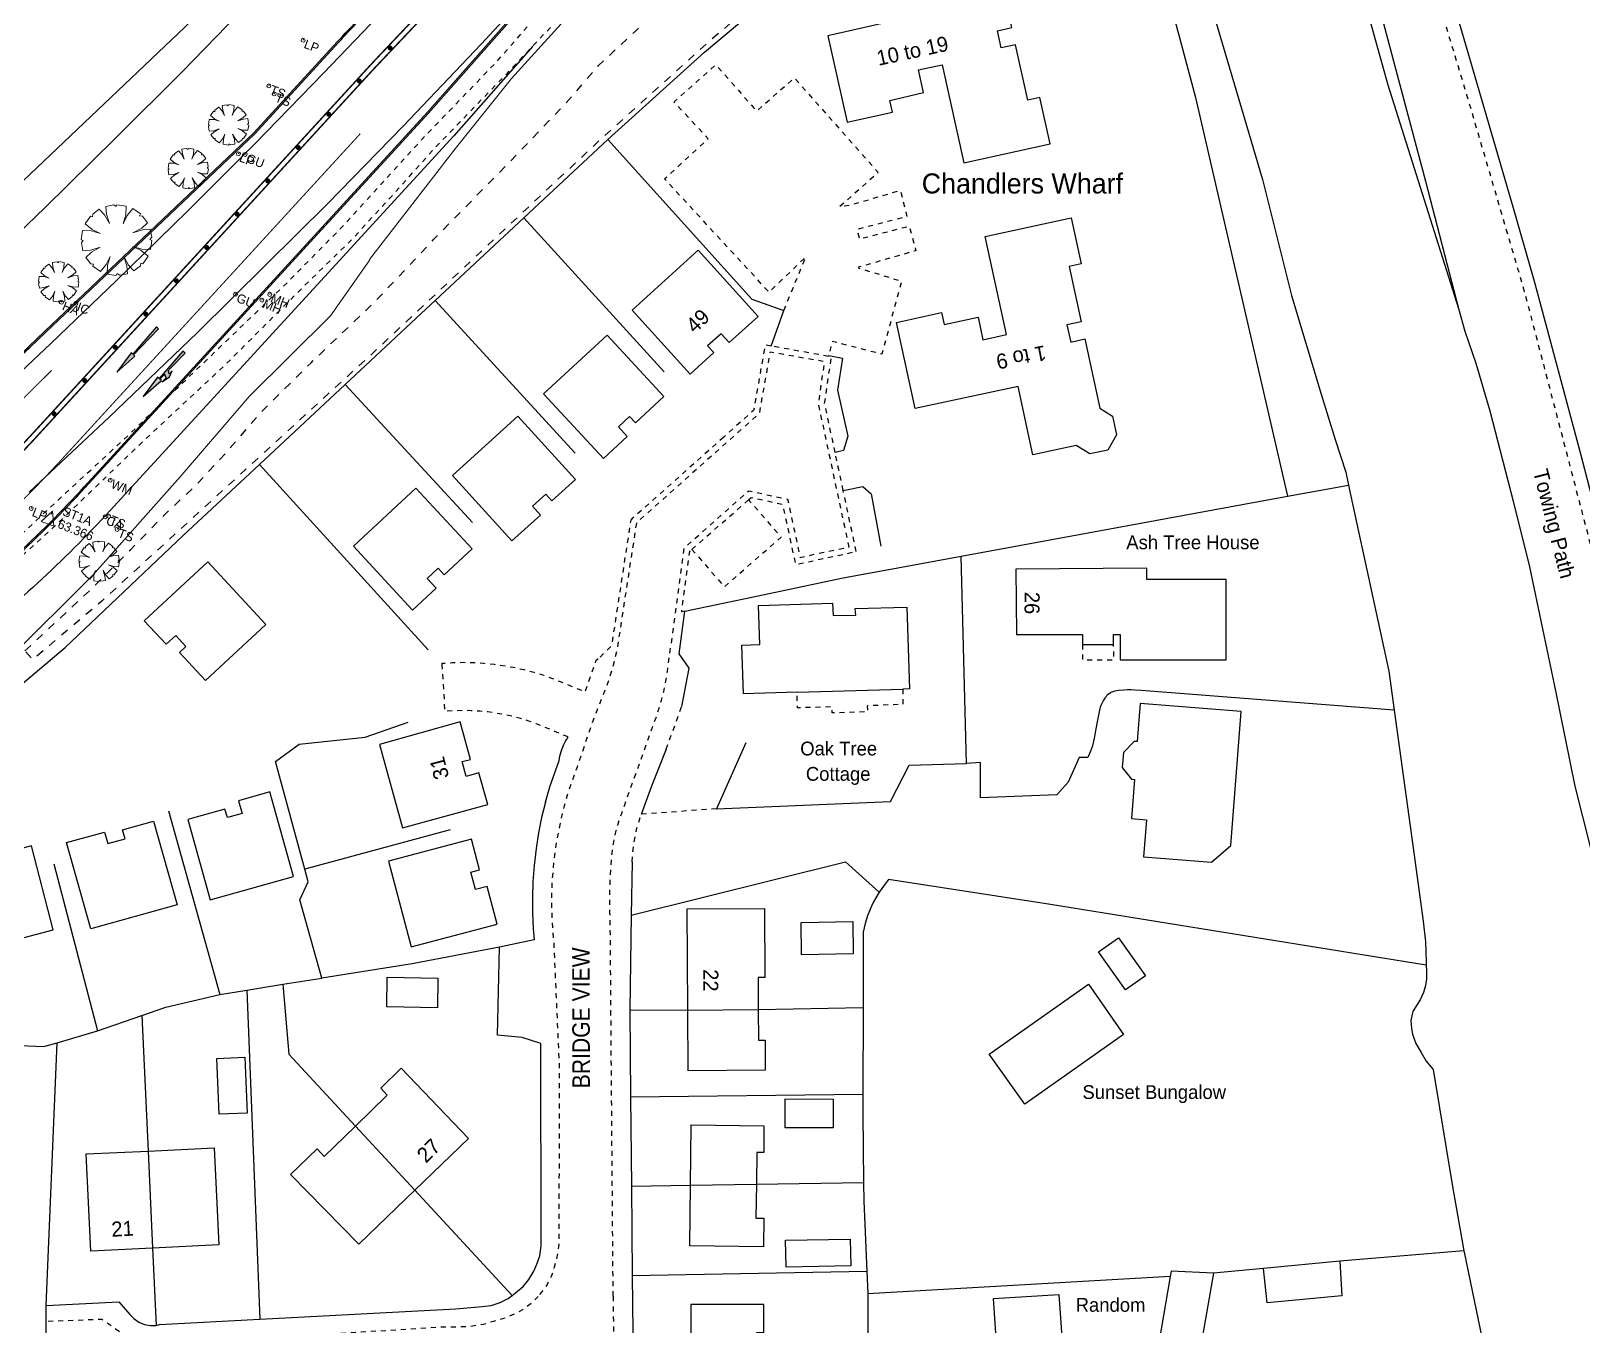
# Model space of a CAD drawing. Extents: x 421500 to 422711, y 436000 to 437000.
# Drawn here: x 422105.8 to 422260.5, y 436530.3 to 436659.3 of the extents above; entities that cross this region are included whole.
import ezdxf
from ezdxf.enums import TextEntityAlignment as Align

# ---------------------------------------------------------------- set-up
doc = ezdxf.new("R2010")
doc.units = 0
for name, pattern in [('10041', [9, 6, -3]), ('10131', [2, 1, 0, 1]), ('716709-ExBase$0$BLIP', [1, 0.5, -0.5]), ('716709-ExBase$0$OS-DASHEDLINE', [1, 0.5, -0.5]), ('716709-ExBase$0$OS-LANDFORM', [1.6, 0.8, -0.8])]:
    doc.linetypes.add(name, pattern=pattern)
doc.layers.get('0').update_dxf_attribs({"color": 210})
for name, color, linetype, lineweight in [('716709-ExBase$0$LCCFences (Open)', 4, '716709-ExBase$0$EFENCE', 0), ('716709-ExBase$0$LCCHedge', 8, 'Continuous', 0), ('716709-ExBase$0$LCCPoint Features', 8, 'Continuous', 0), ('716709-ExBase$0$LCCSurvey Stations', 4, 'Continuous', 0), ('716709-ExBase$0$LCCTrees (Medium)', 8, 'Continuous', 0), ('716709-ExBase$0$LCCTrees (Small)', 8, 'Continuous', 0)]:
    doc.layers.add(name, color=color, linetype=linetype, lineweight=lineweight)
for name, color, linetype in [('716709-ExBase$0$OS-LINE_0001_BLG_OUTLINE', 7, 'Continuous'), ('716709-ExBase$0$OS-LINE_0003_BLG_OUTLINE_OVHD', 7, '716709-ExBase$0$OS-DASHEDLINE'), ('716709-ExBase$0$OS-LINE_0021_ROAD_OR_TRACK', 8, '716709-ExBase$0$OS-DASHEDLINE'), ('716709-ExBase$0$OS-LINE_0030_BLG_DIVISION', 8, 'Continuous'), ('716709-ExBase$0$OS-LINE_0030_OBSTRUCTING_FEAT', 8, 'Continuous'), ('716709-ExBase$0$OS-LINE_0032_PATH_OR_EDGE', 8, '716709-ExBase$0$OS-DASHEDLINE'), ('716709-ExBase$0$OS-LINE_0059_WATER_EDGE_LIMIT', 8, 'Continuous'), ('716709-ExBase$0$OS-LINE_0374_TOP_OF_SLOPE', 8, '716709-ExBase$0$OS-LANDFORM'), ('716709-ExBase$0$OS-LINE_0376_BOT_SLOPE_CLIFF', 8, '716709-ExBase$0$OS-LANDFORM'), ('716709-ExBase$0$OS-TEXT_BUILDING_OR_STRUCTURE', 4, 'Continuous'), ('716709-ExBase$0$OS-TEXT_ROAD_NAME', 7, 'Continuous'), ('716709-ExBase$0$OS-TEXT_ROADSIDE', 4, 'Continuous'), ('716709-ExBase$0$XC-LCCCarriageway', 251, 'Continuous'), ('716709-ExBase$0$XC-LCCVerges', 251, '716709-ExBase$0$BLIP'), ('Lines', 1, 'Continuous'), ('Pr-Edging', 7, 'Continuous'), ('Pr-Kerb', 2, 'Continuous'), ('Pr-KerbEdge', 8, 'Continuous'), ('STUDS', 7, 'Continuous')]:
    doc.layers.add(name, color=color, linetype=linetype)
doc.styles.add('716709-ExBase$0$Romans', font='romans.shx', dxfattribs={"width": 0.9})
doc.styles.add('716709-ExBase$0$Standard', font='romans.shx')
doc.styles.add('716709-ExBase$0$Style-WORKING', font='WORKING.shx')
doc.linetypes.add('716709-ExBase$0$EFENCE', pattern='A,2,-0.4,[1,fenceline,S=1,R=0,X=0,Y=0],-0.4,2', length=4.8)

# ---------------------------------------------------------------- blocks, each defined once
blk = doc.blocks.new('1038al6')
at = {"linetype": 'Continuous'}
h = blk.add_hatch(color=0, dxfattribs=at)
edge = h.paths.add_edge_path()
edge.add_line((-0.09, 2.24), (-0.15, 0))
edge.add_line((-0.15, 0), (0.15, 0))
edge.add_line((0.15, 0), (0.06, 3.6))
edge.add_line((0.06, 3.6), (0.25, 3.6))
edge.add_line((0.25, 3.6), (0, 6))
edge.add_line((0, 6), (-0.25, 3.6))
edge.add_line((-0.25, 3.6), (-0.06, 3.6))
edge.add_line((-0.06, 3.6), (-0.08, 2.89))
edge.add_arc((-0.41, 2.68), 0.397, 32.1192, 89.4308)
edge.add_line((-0.41, 3.08), (-0.41, 3.66))
edge.add_line((-0.41, 3.66), (-0.6, 2.8))
edge.add_line((-0.6, 2.8), (-0.41, 2.16))
edge.add_line((-0.41, 2.16), (-0.41, 2.55))
edge.add_arc((-0.41, 2.24), 0.315, 0.9528, 90.1787, ccw=False)
at = {"color": 0, "linetype": 'Continuous'}
blk.add_lwpolyline([(-0.09, 2.24), (-0.15, 0), (0.15, 0), (0.06, 3.6), (0.25, 3.6), (0, 6), (-0.25, 3.6), (-0.06, 3.6), (-0.08, 2.89, 0.255415), (-0.41, 3.08), (-0.41, 3.66), (-0.6, 2.8), (-0.41, 2.16), (-0.41, 2.55, -0.410262)], format="xyb", close=True, dxfattribs=at)
blk = doc.blocks.new('1038a6')
at = {"linetype": 'Continuous'}
blk.add_hatch(color=0, dxfattribs=at).paths.add_polyline_path([(0.06, 3.6), (0.25, 3.6), (0, 6), (-0.25, 3.6), (-0.06, 3.6), (-0.15, 0), (0.15, 0)])
at = {"color": 0, "linetype": 'Continuous'}
blk.add_lwpolyline([(0.06, 3.6), (0.25, 3.6), (0, 6), (-0.25, 3.6), (-0.06, 3.6), (-0.15, 0), (0.15, 0)], close=True, dxfattribs=at)
blk = doc.blocks.new('stud')
at = {"color": 7, "linetype": 'Continuous', "const_width": 0.25}
blk.add_lwpolyline([(-0.125, 0, 1), (0.125, 0, 1)], format="xyb", close=True, dxfattribs=at)
blk = doc.blocks.new('716709-ExBase$0$MSL2')
at = {"color": 0, "linetype": 'ByBlock', "lineweight": -2, "flags": 128}
blk.add_lwpolyline([(0, 0.5), (0, 1), (1, -1), (-1, -1), (0, 1)], dxfattribs=at)
blk = doc.blocks.new('716709-ExBase$0$TREESYMB_MMS')
at = {"color": 0, "lineweight": -2}
blk.add_lwpolyline([(-0.25, 0), (-0.38, 0.01), (-0.5, 0.05), (-0.47, 0.18), (-0.44, 0.18), (-0.45, 0.22), (-0.39, 0.32), (-0.29, 0.27), (-0.18, 0.18), (-0.27, 0.29), (-0.32, 0.39), (-0.22, 0.45), (-0.18, 0.44), (-0.18, 0.47), (-0.05, 0.5), (-0.01, 0.38), (0, 0.25), (0.01, 0.38), (0.05, 0.5), (0.18, 0.47), (0.18, 0.44), (0.22, 0.45), (0.32, 0.39), (0.27, 0.29), (0.18, 0.18), (0.29, 0.27), (0.39, 0.32), (0.45, 0.22), (0.44, 0.18), (0.47, 0.18), (0.5, 0.05), (0.38, 0.01), (0.25, 0), (0.38, -0.01), (0.5, -0.05), (0.47, -0.18), (0.44, -0.18), (0.45, -0.22), (0.39, -0.32), (0.29, -0.27), (0.18, -0.18), (0.27, -0.29), (0.32, -0.39), (0.22, -0.45), (0.18, -0.44), (0.18, -0.47), (0.05, -0.5), (0.01, -0.38), (0, -0.25), (-0.01, -0.38), (-0.05, -0.5), (-0.18, -0.47), (-0.18, -0.44), (-0.22, -0.45), (-0.32, -0.39), (-0.27, -0.29), (-0.18, -0.18), (-0.29, -0.27), (-0.39, -0.32), (-0.45, -0.22), (-0.44, -0.18), (-0.47, -0.18), (-0.5, -0.05), (-0.38, -0.01), (-0.25, 0)], dxfattribs=at)
blk = doc.blocks.new('716709-ExBase$0$MSL1')
at = {"color": 0, "linetype": 'ByBlock', "lineweight": -2, "flags": 128}
blk.add_lwpolyline([(0, 0), (0, 1), (0.5, 1), (1, 0.5), (1, -0.5), (0.5, -1), (-0.5, -1), (-1, -0.5), (-1, 0.5), (-0.5, 1), (0, 1)], dxfattribs=at)

msp = doc.modelspace()

# ---------------------------------------------------------------- linework, layer by layer
at = {"layer": '716709-ExBase$0$LCCFences (Open)', "flags": 128}
msp.add_lwpolyline([(422139.54, 436636.57), (422148.06, 436647.61), (422153.68, 436654.63), (422161.25, 436662.98), (422168.39, 436670.63), (422177.13, 436680.33), (422183.49, 436687.67), (422190.73, 436696.6), (422194.42, 436700.96)], dxfattribs=at)
msp.add_lwpolyline([(422139.54, 436636.57), (422148.06, 436647.61), (422153.68, 436654.63), (422161.25, 436662.98), (422168.39, 436670.63), (422177.13, 436680.33), (422183.49, 436687.67), (422190.73, 436696.6), (422194.42, 436700.96)], dxfattribs=at)
at = {"layer": '716709-ExBase$0$LCCHedge', "flags": 128}
msp.add_lwpolyline([(422069.79, 436566.01), (422077.8, 436574.88), (422085.98, 436582.35), (422096.39, 436590.36), (422103.59, 436596.8), (422111.93, 436605.08), (422120.67, 436614.92), (422127.52, 436622.94), (422135.63, 436630.96), (422139.56, 436636.54)], dxfattribs=at)
msp.add_lwpolyline([(422069.79, 436566.01), (422077.8, 436574.88), (422085.98, 436582.35), (422096.39, 436590.36), (422103.59, 436596.8), (422111.93, 436605.08), (422120.67, 436614.92), (422127.52, 436622.94), (422135.63, 436630.96), (422139.56, 436636.54)], dxfattribs=at)
at = {"layer": '716709-ExBase$0$OS-LINE_0001_BLG_OUTLINE'}
for p, q in [((422210.6, 436598.21), (422213.71, 436598.21)), ((422182.15, 436593.46), (422192.7, 436593.78))]:
    msp.add_line(p, q, dxfattribs=at)
at = {"layer": '716709-ExBase$0$OS-LINE_0001_BLG_OUTLINE', "flags": 128}
for points in [[(422200.96, 436670.73), (422199.15, 436670.32), (422198.26, 436668.99), (422193.95, 436668.03), (422195.49, 436661.18), (422185.22, 436658.87), (422187.15, 436650.26), (422191.65, 436651.27), (422191.39, 436652.44), (422194.76, 436653.22), (422194.26, 436655.47), (422196.61, 436655.99), (422198.79, 436646.21), (422207.38, 436648.12), (422206.35, 436652.72), (422205.17, 436652.45), (422203.93, 436657.98), (422202.51, 436657.66), (422202.13, 436659.38), (422203.55, 436659.7), (422201.99, 436666.59), (422202.79, 436667.85), (422202.37, 436669.71), (422200.96, 436670.73)], [(422213.14, 436617.59), (422211.33, 436617.2), (422209.96, 436618.03), (422205.66, 436617.1), (422204.18, 436623.94), (422193.92, 436621.72), (422192.06, 436630.32), (422196.56, 436631.29), (422196.81, 436630.12), (422200.19, 436630.83), (422200.68, 436628.59), (422203.02, 436629.1), (422200.89, 436638.87), (422209.46, 436640.74), (422210.46, 436636.15), (422209.28, 436635.89), (422210.48, 436630.37), (422209.06, 436630.06), (422209.43, 436628.35), (422210.85, 436628.66), (422212.34, 436621.77), (422213.59, 436620.96), (422213.99, 436619.11), (422213.14, 436617.59)], [(422171.48, 436625.17), (422165.71, 436631.54), (422172.28, 436637.5), (422178.26, 436630.91), (422175.38, 436628.3), (422174.57, 436629.19), (422173.24, 436627.98), (422173.84, 436627.31), (422171.48, 436625.17)], [(422168.88, 436622.92), (422163.22, 436629.04), (422156.89, 436623.18), (422162.85, 436616.74), (422165.23, 436618.94), (422164.34, 436619.91), (422165.45, 436620.95), (422166.05, 436620.3), (422168.88, 436622.92)], [(422160.05, 436614.65), (422154.33, 436620.97), (422147.81, 436615.07), (422153.73, 436608.53), (422156.59, 436611.11), (422155.79, 436612), (422157.11, 436613.19), (422157.71, 436612.53), (422160.05, 436614.65)], [(422137.92, 436608), (422143.81, 436601.65), (422146.16, 436603.83), (422145.27, 436604.78), (422146.37, 436605.81), (422146.96, 436605.17), (422149.75, 436607.76), (422144.15, 436613.79), (422137.92, 436608)], [(422123.43, 436606.46), (422117.08, 436600.58), (422119.25, 436598.24), (422120.21, 436599.12), (422121.22, 436598.02), (422120.59, 436597.43), (422123.17, 436594.64), (422129.2, 436600.22), (422123.43, 436606.46)], [(422213.71, 436598.21), (422213.71, 436599.22), (422214.35, 436599.22), (422214.36, 436596.68), (422224.94, 436596.69), (422224.94, 436604.7), (422217.01, 436604.69), (422217.01, 436605.82), (422203.96, 436605.71), (422204.01, 436599.21), (422210.6, 436599.21), (422210.6, 436598.21)], [(422182.15, 436593.46), (422176.8, 436593.3), (422176.65, 436598.15), (422178.45, 436598.21), (422178.32, 436602.11), (422185.67, 436602.35), (422185.75, 436601.1), (422188, 436601.15), (422187.95, 436601.8), (422193.1, 436601.95), (422193.35, 436593.8), (422192.7, 436593.78)], [(422216.69, 436577.06), (422223.47, 436576.54), (422225.4, 436578.19), (422226.43, 436591.55), (422216.36, 436592.33), (422216.07, 436588.54), (422215.77, 436588.56), (422214.68, 436587.44), (422214.57, 436585.95), (422215.48, 436584.78), (422215.78, 436584.75), (422215.48, 436580.86), (422216.98, 436580.75), (422216.69, 436577.06)], [(422142.82, 436579.93), (422151.31, 436582.28), (422150.44, 436585.42), (422149.16, 436585.06), (422148.76, 436586.54), (422149.6, 436586.77), (422148.57, 436590.5), (422140.51, 436588.26), (422142.82, 436579.93)], [(422131.94, 436575.1), (422129.58, 436583.52), (422126.46, 436582.65), (422126.82, 436581.38), (422125.36, 436580.97), (422125.12, 436581.82), (422121.42, 436580.78), (422123.66, 436572.78), (422131.94, 436575.1)], [(422118.01, 436580.6), (422120.35, 436572.28), (422111.76, 436569.87), (422109.34, 436578.48), (422113.1, 436579.53), (422113.43, 436578.37), (422115.17, 436578.86), (422114.92, 436579.73), (422118.01, 436580.6)], [(422149.69, 436578.82), (422141.41, 436576.63), (422143.67, 436568.08), (422152.24, 436570.35), (422151.25, 436574.09), (422150.1, 436573.79), (422149.64, 436575.52), (422150.5, 436575.75), (422149.69, 436578.82)], [(422108.01, 436569.78), (422105.82, 436578.14), (422102.73, 436577.33), (422103.06, 436576.07), (422101.61, 436575.69), (422101.39, 436576.53), (422097.71, 436575.56), (422099.8, 436567.62), (422108.01, 436569.78)], [(422171.25, 436561.79), (422171.19, 436571.88), (422178.89, 436571.92), (422178.93, 436565.04), (422178.26, 436565.03), (422178.28, 436561.83)], [(422214.7, 436559.35), (422204.85, 436552.4), (422201.3, 436557.4), (422211.2, 436564.35), (422214.7, 436559.35)], [(422178.28, 436561.83), (422178.3, 436558.79), (422178.96, 436558.79), (422178.98, 436555.78), (422171.28, 436555.74), (422171.25, 436561.79)], [(422138.13, 436550.23), (422141.3, 436553.3), (422140.65, 436554), (422142.7, 436556), (422149.4, 436549), (422144.04, 436543.84)], [(422144.04, 436543.84), (422138.45, 436538.45), (422131.65, 436545.4), (422134.3, 436547.95), (422135, 436547.2), (422138.13, 436550.23)], [(422171.53, 436544.34), (422171.6, 436550.35), (422178.85, 436550.25), (422178.85, 436547.6), (422178.15, 436547.6), (422178.1, 436544.44)], [(422117.9, 436538.06), (422111.75, 436537.75), (422111.3, 436547.45), (422117.45, 436547.74)], [(422117.45, 436547.74), (422124.05, 436548.05), (422124.5, 436538.4), (422117.9, 436538.06)], [(422178.1, 436544.44), (422178.05, 436541.05), (422178.85, 436541.05), (422178.8, 436538.2), (422171.45, 436538.3), (422171.53, 436544.34)], [(422178.15, 436526.71), (422178.15, 436529.65), (422178.85, 436529.65), (422178.85, 436532.45), (422171.55, 436532.45), (422171.58, 436526.65)], [(422208.9, 436524.05), (422202.35, 436523.7), (422201.75, 436533.05), (422208.25, 436533.45), (422208.9, 436524.05)]]:
    msp.add_lwpolyline(points, dxfattribs=at)
at = {"layer": '716709-ExBase$0$OS-LINE_0003_BLG_OUTLINE_OVHD', "flags": 128}
for points in [[(422210.6, 436598.21), (422210.6, 436596.67), (422213.72, 436596.68), (422213.71, 436598.21)], [(422192.7, 436593.78), (422192.7, 436592.25), (422189.15, 436592.1), (422189.2, 436591.5), (422185.65, 436591.4), (422185.65, 436592), (422182.2, 436591.9), (422182.15, 436593.46)]]:
    msp.add_lwpolyline(points, dxfattribs=at)
at = {"layer": '716709-ExBase$0$OS-LINE_0021_ROAD_OR_TRACK'}
for p, q in [((422147.05, 436591.78), (422146.79, 436596.15)), ((422163.82, 436533.26), (422163.89, 436523.73))]:
    msp.add_line(p, q, dxfattribs=at)
at = {"layer": '716709-ExBase$0$OS-LINE_0021_ROAD_OR_TRACK', "flags": 128}
for points in [[(422163.82, 436533.26), (422163.53, 436570.49), (422163.5, 436571.46), (422163.48, 436572.23), (422163.49, 436573.97), (422163.6, 436576.04), (422163.65, 436576.73), (422163.72, 436577.42), (422163.84, 436578.34), (422163.97, 436579.02), (422164.13, 436579.69), (422164.32, 436580.36), (422164.68, 436581.42), (422164.98, 436582.25), (422167.85, 436590.29), (422168.16, 436591.1), (422168.65, 436592.66), (422168.86, 436593.51), (422169.04, 436594.36), (422169.23, 436595.54), (422170.03, 436601.33), (422170.89, 436607.82), (422177.34, 436613.53), (422181.21, 436612.7), (422182.45, 436606.9), (422187.34, 436607.94), (422185.25, 436617.73), (422184.29, 436622.22), (422184.9, 436626.39), (422179.46, 436627.36), (422178.37, 436621.23), (422174.03, 436617.36), (422166.13, 436610.31), (422164.24, 436597.97), (422164.17, 436597.54), (422163.7, 436595.72), (422163.27, 436594.34), (422162.37, 436592.04), (422161.83, 436590.69), (422160.22, 436586.03), (422159.31, 436583.44), (422158.9, 436582.01), (422158.55, 436580.56), (422158.26, 436579.1), (422158.02, 436577.63), (422157.83, 436576), (422157.72, 436574.51), (422157.67, 436573.02), (422157.69, 436571.53), (422157.76, 436570.04), (422157.89, 436568.56), (422158.45, 436556), (422158.45, 436555.45), (422158.4, 436538.45), (422158.25, 436537.35), (422157.95, 436536.15), (422157.65, 436535.25), (422157.25, 436534.45), (422156.9, 436533.95), (422156.35, 436533.25)], [(422146.79, 436596.15), (422146.78, 436596.35), (422147.82, 436596.41), (422148.85, 436596.44), (422149.89, 436596.42), (422150.92, 436596.35), (422151.95, 436596.25), (422153.89, 436595.94), (422154.9, 436595.72), (422155.9, 436595.45), (422156.9, 436595.15), (422157.87, 436594.8), (422161.01, 436593.51)], [(422159.34, 436589), (422156.14, 436590.32), (422155.4, 436590.59), (422154.58, 436590.83), (422153.76, 436591.06), (422153, 436591.22), (422151.34, 436591.49), (422150.52, 436591.57), (422149.68, 436591.62), (422148.87, 436591.64), (422148.03, 436591.61), (422147.06, 436591.56), (422147.05, 436591.78)], [(422156.35, 436533.25), (422155.75, 436532.65), (422155.15, 436532.15), (422154.15, 436531.55), (422153.05, 436531.1), (422151.85, 436530.75), (422150.85, 436530.45), (422149.6, 436530.25), (422148.4, 436530.2), (422147.15, 436530.2), (422136.55, 436529.55), (422116.45, 436528.45), (422112.85, 436530.95), (422107.29, 436530.75)]]:
    msp.add_lwpolyline(points, dxfattribs=at)
at = {"layer": '716709-ExBase$0$OS-LINE_0030_BLG_DIVISION'}
for p, q in [((422171.25, 436561.79), (422178.28, 436561.83)), ((422138.13, 436550.23), (422144.04, 436543.84)), ((422117.45, 436547.74), (422117.9, 436538.06)), ((422171.53, 436544.34), (422178.1, 436544.44))]:
    msp.add_line(p, q, dxfattribs=at)
at = {"layer": '716709-ExBase$0$OS-LINE_0030_OBSTRUCTING_FEAT'}
for p, q in [((422154.92, 436640.72), (422163.3, 436648.53)), ((422146.08, 436632.49), (422154.92, 436640.72)), ((422154.92, 436640.72), (422168.9, 436625.4)), ((422144.69, 436631.19), (422146.08, 436632.49)), ((422146.08, 436632.49), (422160.03, 436617.27)), ((422137.1, 436624.12), (422144.69, 436631.19)), ((422179.57, 436627.95), (422180.83, 436631.5)), ((422128.56, 436616.16), (422137.1, 436624.12)), ((422137.1, 436624.12), (422149.79, 436610.36)), ((422128.56, 436616.16), (422145.38, 436597.7)), ((422231.03, 436612.99), (422237.12, 436614.11)), ((422198.51, 436607.02), (422231.03, 436612.99)), ((422199.04, 436586.37), (422198.51, 436607.02)), ((422177.04, 436588.42), (422174.12, 436581.85)), ((422119.48, 436581.64), (422124.62, 436563.35)), ((422147.58, 436579.76), (422133.09, 436575.83)), ((422108.05, 436576.35), (422112.41, 436559.71)), ((422165.73, 436576.57), (422165.61, 436571.25)), ((422165.61, 436571.25), (422165.48, 436561.8)), ((422130.9, 436564.36), (422134.77, 436564.98)), ((422124.62, 436563.35), (422127.29, 436563.78)), ((422127.29, 436563.78), (422130.9, 436564.36)), ((422127.29, 436563.78), (422128.6, 436530.97)), ((422165.48, 436561.8), (422165.56, 436553.15)), ((422165.48, 436561.8), (422171.25, 436561.79)), ((422178.28, 436561.83), (422188.73, 436562.05)), ((422188.73, 436562.05), (422188.7, 436553.4)), ((422112.41, 436559.71), (422116.84, 436561.24)), ((422116.84, 436561.24), (422117.45, 436547.74)), ((422107.3, 436532.35), (422108.38, 436558.53)), ((422108.38, 436558.53), (422112.41, 436559.71)), ((422165.56, 436553.15), (422188.7, 436553.4)), ((422165.56, 436553.15), (422165.65, 436544.25)), ((422165.65, 436544.25), (422171.53, 436544.34)), ((422178.1, 436544.44), (422188.78, 436544.6)), ((422144.04, 436543.84), (422153.75, 436533.35)), ((422165.65, 436544.25), (422165.73, 436535.35)), ((422117.9, 436538.06), (422118.25, 436530.35)), ((422236.25, 436536.75), (422228.65, 436536.03)), ((422248.62, 436537.8), (422236.25, 436536.75)), ((422165.73, 436535.35), (422189.1, 436535.75)), ((422165.73, 436535.35), (422165.81, 436526.6)), ((422189.1, 436535.75), (422189.2, 436533.5)), ((422219.36, 436535.24), (422189.2, 436533.5)), ((422228.65, 436536.03), (422223.65, 436535.55)), ((422189.2, 436533.5), (422189.22, 436526.8)), ((422107.29, 436530.75), (422107.3, 436532.35)), ((422107.27, 436524.35), (422107.29, 436530.75))]:
    msp.add_line(p, q, dxfattribs=at)
at = {"layer": '716709-ExBase$0$OS-LINE_0030_OBSTRUCTING_FEAT', "flags": 128}
for points in [[(422189.76, 436751.07), (422172.9, 436727.6), (422153.15, 436700.55), (422132.95, 436672.7), (422123.15, 436661.65), (422105.05, 436644.45)], [(422218.04, 436727.69), (422219.65, 436726.25), (422220, 436725.7), (422220.45, 436725.1), (422221.25, 436723.7), (422222.4, 436721.4), (422222.75, 436720.45), (422224.25, 436715.5), (422227.7, 436704.3), (422233.8, 436684.1), (422240.35, 436661.1), (422244.8, 436644.4), (422248.1, 436631.7)], [(422229.72, 436720.82), (422230.85, 436717.9), (422237.05, 436696.9), (422244.65, 436672.15), (422253.6, 436641.5), (422255.7, 436634.2), (422260.25, 436617.2), (422264.75, 436599.95), (422267.4, 436589.15), (422267.7, 436585.8), (422269.75, 436574.85), (422272.25, 436561.1), (422273.7, 436553.55), (422276.25, 436531.7), (422277.9, 436518.7), (422278.85, 436510.95), (422281.3, 436500)], [(422163.3, 436648.53), (422172.93, 436657.25), (422209.48, 436687.9), (422210.02, 436688.16)], [(422210.02, 436688.16), (422215.21, 436673.93), (422217.66, 436667.32), (422219.55, 436661.44), (422221.88, 436652.74), (422231.03, 436612.99)], [(422163.3, 436648.53), (422177.63, 436632.64), (422180.83, 436631.5)], [(422185.31, 436627.01), (422186.68, 436626.76), (422186.19, 436623.56), (422187.22, 436618.97), (422186.77, 436617.54), (422185.95, 436617.35)], [(422113.7, 436602.21), (422120.98, 436609.1), (422128.56, 436616.16)], [(422186.75, 436613.57), (422188.72, 436613.97), (422189.54, 436613.22), (422190.5, 436608)], [(422188.54, 436605.19), (422190.94, 436605.63), (422198.51, 436607.02)], [(422170.97, 436601.53), (422178.29, 436603.08), (422186.57, 436604.83), (422188.54, 436605.19)], [(422103.63, 436593.23), (422109.18, 436597.93), (422113.7, 436602.21)], [(422170.66, 436592.04), (422171.41, 436595.86), (422170.4, 436597.3), (422170.97, 436601.53)], [(422241.68, 436591.68), (422216.46, 436593.62), (422215.82, 436593.68), (422215.45, 436593.7), (422215.09, 436593.69), (422214.73, 436593.67), (422214.18, 436593.64), (422213.82, 436593.56), (422213.64, 436593.5), (422213.54, 436593.46), (422213.45, 436593.42), (422213.36, 436593.37), (422213.27, 436593.31), (422213.11, 436593.19), (422213.01, 436593.09), (422212.96, 436593.03), (422212.92, 436592.98), (422212.88, 436592.92), (422212.83, 436592.86), (422212.71, 436592.68), (422212.68, 436592.61), (422212.56, 436592.41), (422212.49, 436592.27), (422212.44, 436592.12), (422212.38, 436591.98), (422212.34, 436591.83), (422212.3, 436591.67), (422212.26, 436591.52), (422212.04, 436590.34), (422211.78, 436588.87), (422211.59, 436588.12), (422211.42, 436587.58), (422211.13, 436586.96), (422210.28, 436586.97), (422209.19, 436584.48), (422208.06, 436583.24), (422200.43, 436582.92), (422200.43, 436586.44), (422199.04, 436586.37)], [(422133.09, 436575.83), (422130.15, 436586.55), (422132.53, 436588.29), (422139.11, 436588.98), (422143.39, 436590.49)], [(422157.06, 436582.5), (422157.5, 436584.02), (422158.43, 436586.66), (422158.51, 436587.1), (422158.56, 436587.32), (422158.63, 436587.54), (422158.7, 436587.75), (422158.79, 436587.98), (422158.88, 436588.19), (422159.08, 436588.59), (422159.2, 436588.78), (422159.34, 436589)], [(422169.1, 436587.77), (422167.63, 436584.09), (422166.62, 436581.29)], [(422174.12, 436581.85), (422191.47, 436582.56), (422193.33, 436586.2), (422199.04, 436586.37)], [(422157.06, 436582.5), (422156.69, 436580.98), (422156.38, 436579.44), (422156.14, 436577.89), (422155.94, 436576.18), (422155.82, 436574.61), (422155.77, 436573.05), (422155.79, 436571.48), (422155.86, 436569.91), (422155.96, 436568.79), (422152.5, 436568.05)], [(422134.77, 436564.98), (422132.58, 436572.78), (422133.43, 436574.58), (422133.09, 436575.83)], [(422165.61, 436571.25), (422186.98, 436576.57), (422190.34, 436573.52)], [(422244.87, 436566.25), (422207.4, 436572.3), (422191.27, 436574.81), (422190.87, 436574.26), (422190.6, 436573.9), (422190.34, 436573.52)], [(422190.34, 436573.52), (422190, 436572.96), (422189.78, 436572.56), (422189.58, 436572.14), (422189.4, 436571.73), (422189.22, 436571.28), (422189.08, 436570.85), (422188.95, 436570.42), (422188.84, 436569.99), (422188.75, 436569.55), (422188.73, 436562.05)], [(422187.75, 436567.4), (422182.6, 436567.3), (422182.55, 436570.5), (422187.7, 436570.6), (422187.75, 436567.4)], [(422152.5, 436568.05), (422143.77, 436566.38), (422134.77, 436564.98)], [(422153.75, 436533.35), (422154.1, 436533.6), (422154.85, 436534.25), (422155.4, 436534.95), (422155.9, 436535.75), (422156.2, 436536.45), (422156.5, 436537.3), (422156.65, 436538.3), (422156.65, 436538.55), (422156.6, 436558.45), (422154.75, 436559.05), (422152.3, 436559.3), (422152.5, 436568.05)], [(422216.9, 436565.2), (422214.9, 436563.8), (422212.2, 436567.6), (422214.2, 436569), (422216.9, 436565.2)], [(422146.3, 436562), (422141.25, 436562.1), (422141.3, 436565.05), (422146.35, 436564.95), (422146.3, 436562)], [(422116.84, 436561.24), (422119.22, 436562.06), (422124.62, 436563.35)], [(422130.9, 436564.36), (422131.5, 436557.4), (422138.13, 436550.23)], [(422095.77, 436557.36), (422096.45, 436557.59), (422097.15, 436557.78), (422098.53, 436558.08), (422099.25, 436558.19), (422099.96, 436558.27), (422100.68, 436558.32), (422101.41, 436558.35), (422102.23, 436558.34), (422107.08, 436558.15), (422108.38, 436558.53)], [(422127.35, 436551.5), (422124.55, 436551.4), (422124.3, 436556.95), (422127.1, 436557.1), (422127.35, 436551.5)], [(422185.75, 436550.05), (422180.95, 436550.05), (422180.95, 436552.95), (422185.75, 436552.9), (422185.75, 436550.05)], [(422188.7, 436553.4), (422188.7, 436551.45), (422188.78, 436544.6)], [(422188.78, 436544.6), (422188.8, 436542.75), (422189.1, 436535.75)], [(422187.5, 436536.3), (422181.05, 436536.15), (422181, 436538.85), (422187.45, 436538.95), (422187.5, 436536.3)], [(422236.25, 436536.75), (422236.45, 436533.3), (422229, 436532.6), (422228.65, 436536.03)], [(422219.36, 436535.24), (422217.55, 436524.75), (422216.45, 436524.7), (422214.75, 436523.8), (422214.59, 436522.3)], [(422223.65, 436535.55), (422219.32, 436510.73), (422218.67, 436507), (422217.45, 436500)], [(422223.65, 436535.55), (422219.45, 436535.75), (422219.36, 436535.24)], [(422107.3, 436532.35), (422114.55, 436532.7), (422115.65, 436531.45), (422116.05, 436531.05), (422116.55, 436530.7), (422117.1, 436530.45), (422117.7, 436530.35), (422118.25, 436530.35)], [(422128.6, 436530.97), (422148.15, 436532), (422150.75, 436532.25), (422151.65, 436532.35), (422152.55, 436532.65), (422153.35, 436533.05), (422153.75, 436533.35)], [(422118.25, 436530.35), (422118.6, 436530.45), (422128.6, 436530.97)]]:
    msp.add_lwpolyline(points, dxfattribs=at)
at = {"layer": '716709-ExBase$0$OS-LINE_0032_PATH_OR_EDGE'}
for p, q in [((422185.29, 436626.93), (422179.57, 436627.95)), ((422185.31, 436627.01), (422185.29, 436626.93)), ((422186.75, 436613.57), (422185.95, 436617.35)), ((422171.66, 436607.69), (422177.32, 436612.64)), ((422188.05, 436607.48), (422186.75, 436613.57)), ((422169.1, 436587.77), (422170.66, 436592.04)), ((422174.12, 436581.85), (422166.62, 436581.29))]:
    msp.add_line(p, q, dxfattribs=at)
at = {"layer": '716709-ExBase$0$OS-LINE_0032_PATH_OR_EDGE', "flags": 128}
for points in [[(422222.6, 436733.8), (422228.9, 436719.55), (422234.25, 436701.45), (422239.45, 436684.2), (422248.9, 436653), (422254.65, 436633.4), (422262.85, 436602), (422265.95, 436589.1), (422268.65, 436574.3), (422272.1, 436554.85), (422273.65, 436544.95), (422275.35, 436528.95), (422277.05, 436515.4), (422280.15, 436500)], [(422180.83, 436631.5), (422183.03, 436636.84), (422179.36, 436633.33), (422168.95, 436644.61), (422173.29, 436648.61), (422169.9, 436652.28), (422174.06, 436655.98), (422178.13, 436651.37), (422181.88, 436654.68), (422190.23, 436645.25), (422186.4, 436641.85), (422187.45, 436642.01), (422192.45, 436643.47), (422193.1, 436640.86), (422188.12, 436639.57), (422188.36, 436638.63), (422193.34, 436639.91), (422194, 436637.46), (422188.27, 436635.81), (422188.25, 436635.75), (422192.58, 436634.41), (422190.81, 436627.95), (422190.59, 436627.15), (422185.64, 436628.42), (422185.31, 436627.01)], [(422179.57, 436627.95), (422178.97, 436628.06), (422177.82, 436621.54), (422174.85, 436618.89), (422174.84, 436618.88)], [(422185.95, 436617.35), (422185.84, 436617.86), (422184.9, 436622.24), (422185.58, 436626.88), (422185.29, 436626.93)], [(422174.84, 436618.88), (422173.63, 436617.81), (422165.73, 436610.76)], [(422171.66, 436607.69), (422174.91, 436603.97), (422180.57, 436608.92), (422177.32, 436612.64)], [(422177.32, 436612.64), (422177.58, 436612.87), (422180.71, 436612.19), (422181.99, 436606.19), (422188.05, 436607.48)], [(422165.73, 436610.76), (422165.57, 436610.62), (422163.65, 436598.06), (422163.64, 436598.06), (422162.32, 436596.78)], [(422170.97, 436601.53), (422170.65, 436601.46), (422171.46, 436607.52), (422171.66, 436607.69)], [(422162.32, 436596.78), (422162.07, 436596.54), (422161.01, 436593.51)], [(422165.73, 436576.57), (422165.76, 436577.18), (422165.81, 436577.8), (422165.94, 436578.7), (422166.05, 436579.3), (422166.19, 436579.9), (422166.36, 436580.49), (422166.62, 436581.29)]]:
    msp.add_lwpolyline(points, dxfattribs=at)
at = {"layer": '716709-ExBase$0$OS-LINE_0059_WATER_EDGE_LIMIT', "flags": 128}
for points in [[(422218.04, 436727.69), (422219.25, 436726.05), (422222.55, 436717.65), (422223.75, 436713.85), (422230.25, 436691.85), (422233.15, 436682.35), (422241.05, 436654), (422248.1, 436631.7)], [(422210.08, 436719.22), (422210.2, 436704.45), (422210.7, 436703.15), (422212.55, 436697.8), (422213.95, 436693.55), (422214.35, 436692.45), (422215.05, 436690.5), (422217.65, 436681.5), (422219.85, 436673.8), (422221.15, 436669.7), (422222.2, 436666.25), (422222.7, 436664.35), (422228.55, 436644.55), (422231.45, 436633), (422234.4, 436623.15), (422235.8, 436618.65), (422236.85, 436615.4), (422237.12, 436614.11)], [(422248.1, 436631.7), (422248.72, 436629.43), (422249.8, 436626.25), (422251.2, 436621.5), (422253.55, 436612.5), (422255.15, 436605.95), (422257.75, 436593.6), (422259.7, 436584.1), (422262.05, 436574.75), (422263.55, 436568.45), (422266.7, 436549), (422269.6, 436529.5), (422271.75, 436515.7), (422274.35, 436500)], [(422237.12, 436614.11), (422237.2, 436613.75), (422241.15, 436595.55), (422241.68, 436591.68)], [(422241.68, 436591.68), (422243.55, 436578.2), (422244.55, 436570.65), (422244.8, 436568.6), (422244.85, 436566.6), (422244.87, 436566.25)], [(422244.87, 436566.25), (422244.9, 436565.7), (422244.9, 436564.9), (422244.8, 436564.25), (422244.6, 436563.55), (422244.25, 436562.8), (422243.9, 436562.25), (422243.55, 436561.65), (422243.5, 436561.5), (422243.35, 436560.75), (422243.4, 436559.95), (422243.5, 436559.4), (422243.85, 436558.45), (422244.35, 436557.55), (422244.85, 436556.7), (422245.55, 436555.85), (422247.5, 436544.2), (422248.62, 436537.8)], [(422248.62, 436537.8), (422248.65, 436537.65), (422251, 436526.25), (422253.05, 436515.9), (422253.1, 436515.66)]]:
    msp.add_lwpolyline(points, dxfattribs=at)
at = {"layer": '716709-ExBase$0$OS-LINE_0374_TOP_OF_SLOPE', "flags": 128}
msp.add_lwpolyline([(422105.18, 436597.58), (422111.7, 436603.65), (422115.7, 436607.65), (422119.25, 436611.3), (422122.15, 436614), (422125.25, 436617.35), (422128.8, 436621.45), (422133.7, 436626.3), (422140, 436632.3), (422145.95, 436638.6), (422153.55, 436646.35), (422159.1, 436652.15), (422162.35, 436655.9), (422166.1, 436659.4), (422170.25, 436663.45), (422173.65, 436667), (422176.2, 436669.75), (422177.15, 436671.3), (422179.1, 436672.95), (422182.4, 436676.6), (422187.3, 436681.45), (422192.95, 436688), (422195.3, 436691), (422197.1, 436691.55), (422200.8, 436691.05), (422205.05, 436690.85)], dxfattribs=at)
at = {"layer": '716709-ExBase$0$OS-LINE_0376_BOT_SLOPE_CLIFF', "flags": 128}
msp.add_lwpolyline([(422205.05, 436690.85), (422207.65, 436687.85), (422192.11, 436674.36), (422173.47, 436658.38), (422162.55, 436648.54), (422139.76, 436627.16), (422112.85, 436602.55), (422105.95, 436596.7), (422105.18, 436597.58)], dxfattribs=at)
at = {"layer": '716709-ExBase$0$XC-LCCCarriageway', "flags": 128}
for points in [[(422105.6, 436613.4), (422113.58, 436620.88), (422122.37, 436629.31), (422129.19, 436636.04), (422135.33, 436642.13), (422142.89, 436649.86), (422150.67, 436658.03), (422157.25, 436665.14)], [(422105.6, 436613.4), (422113.58, 436620.88), (422122.37, 436629.31), (422129.19, 436636.04), (422135.33, 436642.13), (422142.89, 436649.86), (422150.67, 436658.03), (422157.25, 436665.14)], [(422105.6, 436613.4), (422113.58, 436620.88), (422122.37, 436629.31), (422129.19, 436636.04), (422135.33, 436642.13), (422142.89, 436649.86), (422150.67, 436658.03), (422157.25, 436665.14)], [(422100.52, 436621.41), (422107.76, 436628.2), (422114.29, 436634.44), (422121.39, 436641.41), (422128.12, 436648.13), (422134.94, 436655.15), (422142.81, 436663.39)], [(422100.52, 436621.41), (422107.76, 436628.2), (422114.29, 436634.44), (422121.39, 436641.41), (422128.12, 436648.13), (422134.94, 436655.15), (422142.81, 436663.39)], [(422100.52, 436621.41), (422107.76, 436628.2), (422114.29, 436634.44), (422121.39, 436641.41), (422128.12, 436648.13), (422134.94, 436655.15), (422142.81, 436663.39)], [(422100.75, 436635.6), (422107.2, 436641.77), (422114.21, 436648.66), (422120.86, 436655.3), (422127.6, 436662.23)]]:
    msp.add_lwpolyline(points, dxfattribs=at)
at = {"layer": '716709-ExBase$0$XC-LCCVerges', "flags": 128}
for points in [[(422062.04, 436576.77), (422063.81, 436574.22), (422071.98, 436580.53), (422081.59, 436588.7), (422089.84, 436595.73), (422098.98, 436603.58), (422106.82, 436611.06), (422115.64, 436619.21), (422124.05, 436627.3), (422131.5, 436634.45), (422136.92, 436639.95), (422144.74, 436648.54), (422152.25, 436656.34), (422158.96, 436664), (422166.96, 436672.42), (422175.05, 436681.46), (422181.76, 436689.03), (422188.88, 436697.46), (422193.07, 436702.39)], [(422065.58, 436571.56), (422064.95, 436572.62), (422073.2, 436579.31), (422082.38, 436587.2), (422091.14, 436594.7), (422099.84, 436602.46), (422108.29, 436610.13), (422116.87, 436618.38), (422124.96, 436625.9), (422132.8, 436633.72), (422137.84, 436638.65), (422141.97, 436643.15), (422146.04, 436647.69), (422153.27, 436655.16), (422160.78, 436663.11), (422167.88, 436671.14), (422176.6, 436680.63), (422182.97, 436688.05), (422190.29, 436696.77), (422194.2, 436701.27)], [(422062.04, 436576.77), (422063.81, 436574.22), (422071.98, 436580.53), (422081.59, 436588.7), (422089.84, 436595.73), (422098.98, 436603.58), (422106.82, 436611.06), (422115.64, 436619.21), (422124.05, 436627.3), (422131.5, 436634.45), (422136.92, 436639.95), (422144.74, 436648.54), (422152.25, 436656.34), (422158.96, 436664), (422166.96, 436672.42), (422168.13, 436673.73)], [(422065.58, 436571.56), (422064.95, 436572.62), (422073.2, 436579.31), (422082.38, 436587.2), (422091.14, 436594.7), (422099.84, 436602.46), (422108.29, 436610.13), (422116.87, 436618.38), (422124.96, 436625.9), (422132.8, 436633.72), (422137.84, 436638.65), (422141.97, 436643.15), (422146.04, 436647.69), (422153.27, 436655.16), (422160.78, 436663.11), (422167.88, 436671.14), (422169.29, 436672.67)]]:
    msp.add_lwpolyline(points, dxfattribs=at)
at = {"layer": 'Lines', "linetype": '10131', "const_width": 0.15, "flags": 128}
for points in [[(422185.12, 436703.18), (422140.88, 436656.55, 0.004274), (422139.63, 436655.22), (422106.03, 436618.58, -0.021753), (422099.43, 436611.98, -0.008127), (422084.67, 436598.89, -0.01839), (422078.49, 436593.97), (422051.01, 436573.7, -0.005602), (422049.06, 436572.3), (422030.38, 436559.15)], [(422184.76, 436703.53), (422140.51, 436656.9, 0.004274), (422139.26, 436655.56), (422105.66, 436618.92, -0.021753), (422099.09, 436612.35, -0.008127), (422084.34, 436599.27, -0.01839), (422078.19, 436594.37), (422050.72, 436574.1, -0.005602), (422048.77, 436572.7), (422030.63, 436559.94)]]:
    msp.add_lwpolyline(points, format="xyb", dxfattribs=at)
at = {"layer": 'Lines', "linetype": '10041', "const_width": 0.1, "flags": 128}
for points in [[(422138.61, 436649.12), (422108.52, 436616.3, -0.021753), (422101.71, 436609.49, -0.008127), (422086.86, 436596.33, -0.01839), (422080.49, 436591.26), (422053.02, 436570.99, -0.005602), (422051, 436569.54), (422022.92, 436549.77, 0.012944), (422018.19, 436546.26)], [(422107.84, 436625.53), (422101.81, 436619.54, -0.008757), (422099.19, 436617.03, -0.009469), (422082.14, 436601.83, -0.01839), (422076.19, 436597.09), (422054.96, 436581.43)]]:
    msp.add_lwpolyline(points, format="xyb", dxfattribs=at)
at = {"layer": 'Pr-Edging', "flags": 128}
msp.add_lwpolyline([(422155.81, 436657.85), (422147.92, 436648.91), (422113.68, 436611.57, -0.021753), (422106.43, 436604.33, -0.008127), (422091.42, 436591.02, -0.01839), (422084.65, 436585.62), (422065.58, 436571.56), (422066.05, 436570.77)], format="xyb", dxfattribs=at)
at = {"layer": 'Pr-Kerb', "flags": 128}
for points in [[(422088.73, 436616.79, -0.044106), (422090.43, 436618.04), (422102.27, 436625.22, 0.053604), (422105.67, 436627.82), (422107.27, 436629.33), (422128.1, 436649.12), (422136.4, 436658.17, -0.004274), (422137.7, 436659.57), (422173.03, 436696.79)], [(422039.62, 436486.12), (422016.88, 436501.12, -0.052241), (422011.24, 436505.75), (422010.73, 436506.26, -0.404434), (422010.45, 436534.07, -0.049838), (422026.94, 436548.32), (422053.02, 436566.67, 0.005602), (422055.1, 436568.17), (422082.57, 436588.44, 0.01839), (422089.14, 436593.67, 0.008127), (422104.07, 436606.91, 0.021753), (422111.1, 436613.93), (422145.31, 436651.25), (422166.48, 436675.24)]]:
    msp.add_lwpolyline(points, format="xyb", dxfattribs=at)
at = {"layer": 'Pr-KerbEdge', "linetype": 'Continuous', "lineweight": 30, "flags": 128}
msp.add_lwpolyline([(422088.65, 436616.88, -0.044106), (422090.37, 436618.15), (422102.2, 436625.33, 0.053604), (422105.58, 436627.91), (422107.18, 436629.43), (422128.01, 436649.21), (422136.31, 436658.26, -0.004274), (422137.61, 436659.65), (422172.94, 436696.88)], format="xyb", dxfattribs=at)
at = {"layer": 'Pr-KerbEdge', "flags": 128}
for points in [[(422107.18, 436629.43), (422128.01, 436649.21), (422136.31, 436658.26, -0.004274), (422137.61, 436659.65), (422172.94, 436696.88)], [(422039.69, 436486.22), (422016.95, 436501.22, -0.052241), (422011.33, 436505.84), (422010.82, 436506.35, -0.404434), (422010.54, 436533.98, -0.049838), (422027.01, 436548.22), (422053.09, 436566.57, 0.005602), (422055.17, 436568.07), (422082.65, 436588.34, 0.01839), (422089.23, 436593.58, 0.008127), (422104.15, 436606.82, 0.021753), (422111.19, 436613.85), (422145.41, 436651.16), (422166.58, 436675.16)]]:
    msp.add_lwpolyline(points, format="xyb", dxfattribs=at)
at = {"layer": 'Pr-KerbEdge'}
msp.add_arc((422086.92, 436454.96), 118.12, 133.7321, 133.7321, dxfattribs=at)

# ---------------------------------------------------------------- block references
at = {"layer": '716709-ExBase$0$LCCPoint Features', "xscale": 0.18, "yscale": 0.18, "zscale": 0.18, "rotation": 338.5807557840462}
for p in [(422132.91, 436658.43), (422132.91, 436658.43), (422129.5, 436653.88), (422129.5, 436653.88), (422130.03, 436653.08), (422130.03, 436653.08), (422126.46, 436647.12), (422126.46, 436647.12), (422127.14, 436647.05), (422127.14, 436647.05), (422108.81, 436632.32), (422108.81, 436632.32), (422126.17, 436633.12), (422126.17, 436633.12), (422128.81, 436632.54), (422128.81, 436632.54), (422129.58, 436633.11), (422129.58, 436633.11), (422110.27, 436632.23), (422110.27, 436632.23), (422113.68, 436614.58), (422113.68, 436614.58), (422105.81, 436611.78), (422105.81, 436611.78), (422113.18, 436610.95), (422113.18, 436610.95), (422113.54, 436611), (422113.54, 436611), (422114.36, 436609.69), (422114.36, 436609.69)]:
    msp.add_blockref('716709-ExBase$0$MSL1', p, dxfattribs=at)
at = {"layer": '716709-ExBase$0$LCCSurvey Stations', "xscale": 0.6750000000000002, "yscale": 0.6750000000000002, "zscale": 0.6750000000000002, "rotation": 338.5807557840462}
msp.add_blockref('716709-ExBase$0$MSL2', (422107.67, 436610.87), dxfattribs=at)
msp.add_blockref('716709-ExBase$0$MSL2', (422107.67, 436610.87), dxfattribs=at)
at = {"layer": '716709-ExBase$0$LCCTrees (Medium)', "xscale": 7, "yscale": 7, "rotation": 338.5807557840462}
msp.add_blockref('716709-ExBase$0$TREESYMB_MMS', (422114.32, 436638.52), dxfattribs=at)
msp.add_blockref('716709-ExBase$0$TREESYMB_MMS', (422114.32, 436638.52), dxfattribs=at)
at = {"layer": '716709-ExBase$0$LCCTrees (Small)', "xscale": 4, "yscale": 4, "rotation": 338.5807557840462}
for p in [(422125.48, 436650), (422125.48, 436650), (422121.46, 436645.65), (422121.46, 436645.65), (422108.54, 436634.36), (422108.54, 436634.36), (422112.58, 436606.51), (422112.58, 436606.51)]:
    msp.add_blockref('716709-ExBase$0$TREESYMB_MMS', p, dxfattribs=at)
at = {"layer": 'Lines'}
for name, p, rotation in [('1038a6', (422118.4, 436629.76), 137.4792587414788), ('1038al6', (422121.03, 436627.35), 137.4792587408091)]:
    msp.add_blockref(name, p, dxfattribs=dict(at, rotation=rotation))
at = {"layer": 'STUDS'}
for p, rotation in [((422141.58, 436657.66), 136.4996674660634), ((422138.51, 436654.37), 137.4792587437996), ((422135.47, 436651.05), 137.4792587437996), ((422132.43, 436647.73), 137.4792587437996), ((422129.38, 436644.42), 137.4792587437996), ((422126.34, 436641.1), 137.4792587437996), ((422123.3, 436637.78), 137.4792587437996), ((422120.26, 436634.47), 137.4792587437996), ((422117.22, 436631.15), 137.4792587437996), ((422114.18, 436627.83), 137.4792587437996), ((422111.14, 436624.52), 137.4792587437996), ((422108.09, 436621.2), 137.4792587437996)]:
    msp.add_blockref('stud', p, dxfattribs=dict(at, rotation=rotation))

# ---------------------------------------------------------------- texts
at = {"layer": '716709-ExBase$0$LCCPoint Features', "style": '716709-ExBase$0$Style-WORKING'}
for s, p in [('LP', (422133.24, 436658.54)), ('LP', (422133.24, 436658.54)), ('TS', (422129.84, 436653.99)), ('TS', (422129.84, 436653.99)), ('TS', (422130.36, 436653.19)), ('TS', (422130.36, 436653.19)), ('LP', (422126.8, 436647.23)), ('LP', (422126.8, 436647.23)), ('GU', (422127.48, 436647.16)), ('GU', (422127.48, 436647.16)), ('GU', (422126.51, 436633.23)), ('GU', (422126.51, 436633.23)), ('MH', (422129.14, 436632.65)), ('MH', (422129.14, 436632.65)), ('MH', (422129.92, 436633.23)), ('MH', (422129.92, 436633.23)), ('HA', (422109.15, 436632.43)), ('HA', (422109.15, 436632.43)), ('IC', (422110.6, 436632.34)), ('IC', (422110.6, 436632.34)), ('WM', (422114.01, 436614.69)), ('WM', (422114.01, 436614.69)), ('LP', (422106.14, 436611.89)), ('LP', (422106.14, 436611.89)), ('CA', (422113.52, 436611.06)), ('CA', (422113.52, 436611.06)), ('TS', (422113.88, 436611.11)), ('TS', (422113.88, 436611.11)), ('TS', (422114.69, 436609.8)), ('TS', (422114.69, 436609.8))]:
    msp.add_text(s, height=0.9, rotation=338.5808, dxfattribs=at).set_placement(p, align=Align.TOP_LEFT)
at = {"layer": '716709-ExBase$0$LCCSurvey Stations', "style": '716709-ExBase$0$Style-WORKING'}
for s, p in [('ST1A', (422109.18, 436611.96)), ('ST1A', (422109.18, 436611.96)), ('63.366', (422108.69, 436610.71)), ('63.366', (422108.69, 436610.71))]:
    msp.add_text(s, height=0.9, rotation=338.5808, dxfattribs=at).set_placement(p, align=Align.TOP_LEFT)
at = {"layer": '716709-ExBase$0$OS-TEXT_BUILDING_OR_STRUCTURE', "char_height": 1.5, "style": '716709-ExBase$0$Standard'}
for s, insert, width, attachment_point, rotation in [('{\\fHeledd|b0|i0|c0|p34;10 to 19}', (422190.27, 436655.86), 9.6667, 7, 12.2), ('{\\fHeledd|b0|i0|c0|p34;49}', (422171.97, 436629.14), 3, 7, 43.5), ('{\\fHeledd|b0|i0|c0|p34;1 to 9}', (422206.82, 436628.06), 6.6667, 7, 190.9), ('{\\fHeledd|b0|i0|c0|p34;26}', (422204.82, 436603.47), 3, 7, 269.3), ('{\\fHeledd|b0|i0|c0|p34;31}', (422147.5, 436585.01), 3, 7, 104.5), ('{\\fHeledd|b0|i0|c0|p34;22}', (422172.8, 436564.75), 3, 8, 269.7), ('{\\fHeledd|b0|i0|c0|p34;27}', (422145.95, 436547.25), 3, 8, 44.4), ('{\\fHeledd|b0|i0|c0|p34;21}', (422114.95, 436539.25), 3, 8, 3.1)]:
    msp.add_mtext(s, dxfattribs=dict(at, insert=insert, width=width, attachment_point=attachment_point, rotation=rotation))
at = {"layer": '716709-ExBase$0$OS-TEXT_BUILDING_OR_STRUCTURE', "style": '716709-ExBase$0$Standard'}
for s, insert, char_height, width, attachment_point in [('{\\fHeledd|b0|i0|c0|p34;Chandlers Wharf}', (422194.58, 436643.13), 2, 26.7778, 7), ('{\\fHeledd|b0|i0|c0|p34;Ash Tree House}', (422214.97, 436607.69), 1.375, 17.4167, 7), ('{\\fHeledd|b0|i0|c0|p34;Oak Tree}', (422186.3, 436587.14), 1.375, 10.0069, 8), ('{\\fHeledd|b0|i0|c0|p34;Cottage}', (422186.25, 436586.01), 1.375, 8.3264, 2), ('{\\fHeledd|b0|i0|c0|p34;Sunset Bungalow}', (422210.6, 436554.3), 1.375, 18.7917, 1), ('{\\fHeledd|b0|i0|c0|p34;Random}', (422213.4, 436531.7), 1.375, 9.0903, 8)]:
    msp.add_mtext(s, dxfattribs=dict(at, insert=insert, char_height=char_height, width=width, attachment_point=attachment_point))
at = {"layer": '716709-ExBase$0$OS-TEXT_ROAD_NAME', "insert": (422160.63, 436561.01), "char_height": 1.75, "width": 23.9514, "attachment_point": 5, "rotation": 90.1, "style": '716709-ExBase$0$Romans'}
msp.add_mtext('{\\fHeledd|b0|i0|c0|p34;BRIDGE VIEW}', dxfattribs=at)
at = {"layer": '716709-ExBase$0$OS-TEXT_ROADSIDE', "insert": (422257.4, 436610.2), "char_height": 1.5, "width": 14.5833, "attachment_point": 5, "rotation": 284.4, "style": '716709-ExBase$0$Standard'}
msp.add_mtext('{\\fHeledd|b0|i0|c0|p34;Towing Path}', dxfattribs=at)

doc.saveas('drawing.dxf')
